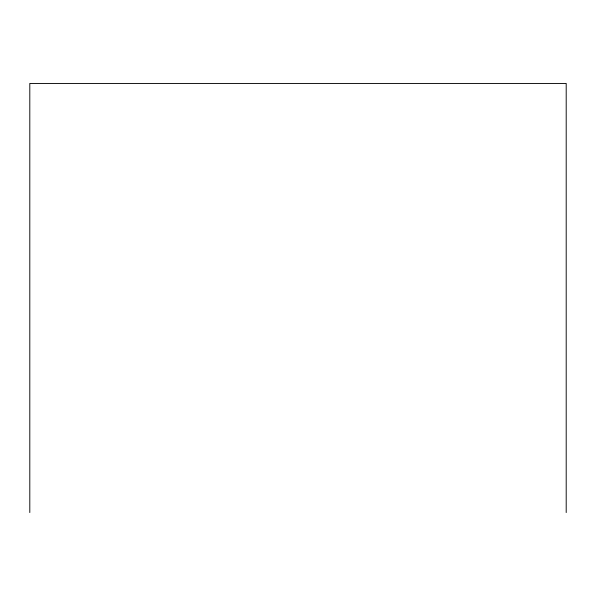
<?xml version="1.0" encoding="UTF-8"?>
<svg xmlns="http://www.w3.org/2000/svg" width="596" height="596" viewBox="0 0 596 596"><rect width="100%" height="100%" fill="white"/><g stroke="black" fill="none" stroke-linecap="round" stroke-linejoin="round"><path stroke-width="0.89" d="M566.2 512.56L566.2 83.44L29.8 83.44L29.8 512.56"/></g></svg>
